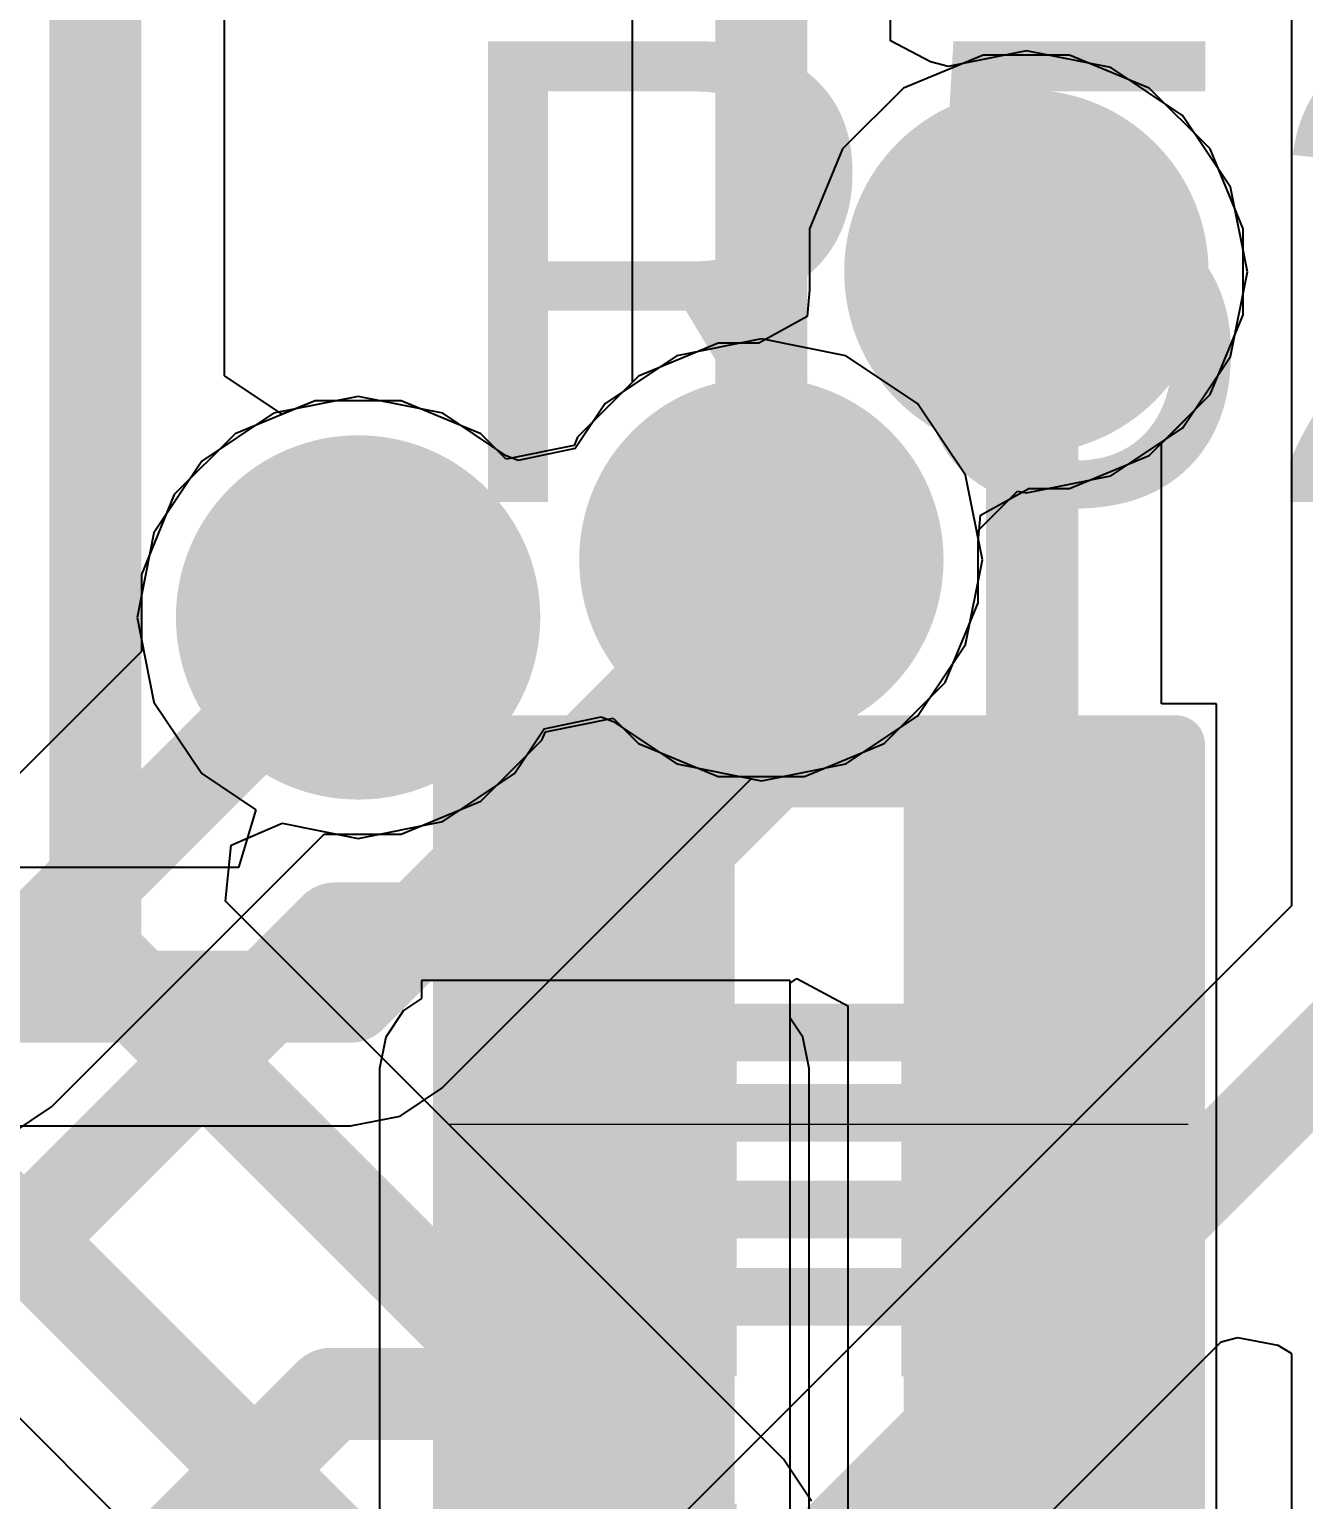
# Model space of a CAD drawing. Header units: inches. Extents: x -0.1 to 17.9, y -0.8 to 4.8.
# Drawn here: x 2.4415 to 2.5521, y 2.8134 to 2.941 of the extents above; entities that cross this region are included whole.
import ezdxf

# ---------------------------------------------------------------- set-up
doc = ezdxf.new("R2010")
doc.units = ezdxf.units.IN
doc.header["$MEASUREMENT"] = 0
for name, color, linetype in [('Bottom Layer 1', 5, 'Continuous'), ('Bottom Overlay', 54, 'Continuous'), ('Bottom Paste', 16, 'Continuous'), ('Bottom Solder', 6, 'Continuous'), ('Drill Drawing', 1, 'Continuous'), ('GND+Signal', 16, 'Continuous'), ('Pad Holes', 156, 'Continuous'), ('PWR+Signal', 76, 'Continuous'), ('Top 3D Body', 56, 'Continuous'), ('Top Layer 1', 1, 'Continuous'), ('Top Overlay', 2, 'Continuous'), ('Top Paste', 8, 'Continuous'), ('Top Solder', 216, 'Continuous'), ('Via Holes', 16, 'Continuous')]:
    doc.layers.add(name, color=color, linetype=linetype)
doc.styles.add('Arial', font='', dxfattribs={"height": 0.2})
doc.styles.get('Arial').set_extended_font_data('Arial')

# ---------------------------------------------------------------- blocks, each defined once
blk = doc.blocks.new('C___0402_B_10')
at = {"layer": 'Bottom Layer 1'}
for points in [[(-0.0095, 0.0125), (-0.0095, -0.0125), (-0.0275, -0.0125), (-0.0275, 0.0125)], [(0.0275, 0.0125), (0.0275, -0.0125), (0.0095, -0.0125), (0.0095, 0.0125)]]:
    blk.add_hatch(color=5, dxfattribs=at).paths.add_polyline_path(points)
at = {"layer": 'Bottom Paste'}
for points in [[(-0.0095, 0.0125), (-0.0095, -0.0125), (-0.0275, -0.0125), (-0.0275, 0.0125)], [(0.0275, 0.0125), (0.0275, -0.0125), (0.0095, -0.0125), (0.0095, 0.0125)]]:
    blk.add_hatch(color=16, dxfattribs=at).paths.add_polyline_path(points)
at = {"layer": 'Bottom Solder'}
for points in [[(-0.00714, 0.01486), (-0.00714, -0.01486), (-0.02986, -0.01486), (-0.02986, 0.01486)], [(0.02986, 0.01486), (0.02986, -0.01486), (0.00714, -0.01486), (0.00714, 0.01486)]]:
    blk.add_hatch(color=6, dxfattribs=at).paths.add_polyline_path(points)
at = {"layer": 'Bottom Overlay'}
for points in [[(-0.031, -0.016, 0.005, 0.005, 0), (-0.031, 0.016, 0.005, 0.005, 0)], [(-0.031, 0.016, 0.005, 0.005, 0), (-0.011, 0.016, 0.005, 0.005, 0)], [(0.011, 0.016, 0.005, 0.005, 0), (0.031, 0.016, 0.005, 0.005, 0)], [(0.031, -0.016, 0.005, 0.005, 0), (0.031, 0.016, 0.005, 0.005, 0)], [(-0.031, -0.016, 0.005, 0.005, 0), (-0.011, -0.016, 0.005, 0.005, 0)], [(0.011, -0.016, 0.005, 0.005, 0), (0.031, -0.016, 0.005, 0.005, 0)]]:
    blk.add_lwpolyline(points, format="xyseb", dxfattribs=at)
for points in [[(-0.03225, 0.016, 0.0025, 0.0025, 1), (-0.02975, 0.016, 0.0025, 0.0025, 1)], [(-0.03225, 0.016, 0.0025, 0.0025, 1), (-0.02975, 0.016, 0.0025, 0.0025, 1)], [(-0.01225, 0.016, 0.0025, 0.0025, 1), (-0.00975, 0.016, 0.0025, 0.0025, 1)], [(0.00975, 0.016, 0.0025, 0.0025, 1), (0.01225, 0.016, 0.0025, 0.0025, 1)], [(0.02975, 0.016, 0.0025, 0.0025, 1), (0.03225, 0.016, 0.0025, 0.0025, 1)], [(0.02975, 0.016, 0.0025, 0.0025, 1), (0.03225, 0.016, 0.0025, 0.0025, 1)], [(-0.03225, -0.016, 0.0025, 0.0025, 1), (-0.02975, -0.016, 0.0025, 0.0025, 1)], [(-0.03225, -0.016, 0.0025, 0.0025, 1), (-0.02975, -0.016, 0.0025, 0.0025, 1)], [(-0.01225, -0.016, 0.0025, 0.0025, 1), (-0.00975, -0.016, 0.0025, 0.0025, 1)], [(0.00975, -0.016, 0.0025, 0.0025, 1), (0.01225, -0.016, 0.0025, 0.0025, 1)], [(0.02975, -0.016, 0.0025, 0.0025, 1), (0.03225, -0.016, 0.0025, 0.0025, 1)], [(0.02975, -0.016, 0.0025, 0.0025, 1), (0.03225, -0.016, 0.0025, 0.0025, 1)]]:
    blk.add_lwpolyline(points, format="xyseb", close=True, dxfattribs=at)
blk = doc.blocks.new('C___0402_B_11')
at = {"layer": 'Bottom Layer 1'}
for points in [[(-0.0095, 0.0125), (-0.0095, -0.0125), (-0.0275, -0.0125), (-0.0275, 0.0125)], [(0.0275, 0.0125), (0.0275, -0.0125), (0.0095, -0.0125), (0.0095, 0.0125)]]:
    blk.add_hatch(color=5, dxfattribs=at).paths.add_polyline_path(points)
at = {"layer": 'Bottom Paste'}
for points in [[(-0.0095, 0.0125), (-0.0095, -0.0125), (-0.0275, -0.0125), (-0.0275, 0.0125)], [(0.0275, 0.0125), (0.0275, -0.0125), (0.0095, -0.0125), (0.0095, 0.0125)]]:
    blk.add_hatch(color=16, dxfattribs=at).paths.add_polyline_path(points)
at = {"layer": 'Bottom Solder'}
for points in [[(-0.00714, 0.01486), (-0.00714, -0.01486), (-0.02986, -0.01486), (-0.02986, 0.01486)], [(0.02986, 0.01486), (0.02986, -0.01486), (0.00714, -0.01486), (0.00714, 0.01486)]]:
    blk.add_hatch(color=6, dxfattribs=at).paths.add_polyline_path(points)
at = {"layer": 'Bottom Overlay'}
for points in [[(-0.031, -0.016, 0.005, 0.005, 0), (-0.031, 0.016, 0.005, 0.005, 0)], [(-0.031, 0.016, 0.005, 0.005, 0), (-0.011, 0.016, 0.005, 0.005, 0)], [(0.011, 0.016, 0.005, 0.005, 0), (0.031, 0.016, 0.005, 0.005, 0)], [(0.031, -0.016, 0.005, 0.005, 0), (0.031, 0.016, 0.005, 0.005, 0)], [(-0.031, -0.016, 0.005, 0.005, 0), (-0.011, -0.016, 0.005, 0.005, 0)], [(0.011, -0.016, 0.005, 0.005, 0), (0.031, -0.016, 0.005, 0.005, 0)]]:
    blk.add_lwpolyline(points, format="xyseb", dxfattribs=at)
for points in [[(-0.03225, 0.016, 0.0025, 0.0025, 1), (-0.02975, 0.016, 0.0025, 0.0025, 1)], [(-0.03225, 0.016, 0.0025, 0.0025, 1), (-0.02975, 0.016, 0.0025, 0.0025, 1)], [(-0.01225, 0.016, 0.0025, 0.0025, 1), (-0.00975, 0.016, 0.0025, 0.0025, 1)], [(0.00975, 0.016, 0.0025, 0.0025, 1), (0.01225, 0.016, 0.0025, 0.0025, 1)], [(0.02975, 0.016, 0.0025, 0.0025, 1), (0.03225, 0.016, 0.0025, 0.0025, 1)], [(0.02975, 0.016, 0.0025, 0.0025, 1), (0.03225, 0.016, 0.0025, 0.0025, 1)], [(-0.03225, -0.016, 0.0025, 0.0025, 1), (-0.02975, -0.016, 0.0025, 0.0025, 1)], [(-0.03225, -0.016, 0.0025, 0.0025, 1), (-0.02975, -0.016, 0.0025, 0.0025, 1)], [(-0.01225, -0.016, 0.0025, 0.0025, 1), (-0.00975, -0.016, 0.0025, 0.0025, 1)], [(0.00975, -0.016, 0.0025, 0.0025, 1), (0.01225, -0.016, 0.0025, 0.0025, 1)], [(0.02975, -0.016, 0.0025, 0.0025, 1), (0.03225, -0.016, 0.0025, 0.0025, 1)], [(0.02975, -0.016, 0.0025, 0.0025, 1), (0.03225, -0.016, 0.0025, 0.0025, 1)]]:
    blk.add_lwpolyline(points, format="xyseb", close=True, dxfattribs=at)
blk = doc.blocks.new('R___0402_88')
at = {"layer": 'Top Layer 1'}
for points in [[(-0.0275, -0.0125), (-0.0275, 0.0125), (-0.0095, 0.0125), (-0.0095, -0.0125)], [(0.0095, -0.0125), (0.0095, 0.0125), (0.0275, 0.0125), (0.0275, -0.0125)]]:
    blk.add_hatch(color=1, dxfattribs=at).paths.add_polyline_path(points)
at = {"layer": 'Top Paste'}
for points in [[(-0.0275, -0.0125), (-0.0275, 0.0125), (-0.0095, 0.0125), (-0.0095, -0.0125)], [(0.0095, -0.0125), (0.0095, 0.0125), (0.0275, 0.0125), (0.0275, -0.0125)]]:
    blk.add_hatch(color=8, dxfattribs=at).paths.add_polyline_path(points)
at = {"layer": 'Top Solder'}
for points in [[(-0.02966, -0.01466), (-0.02966, 0.01467), (-0.00733, 0.01467), (-0.00733, -0.01466)], [(0.00734, -0.01466), (0.00734, 0.01467), (0.02967, 0.01467), (0.02967, -0.01466)]]:
    blk.add_hatch(color=216, dxfattribs=at).paths.add_polyline_path(points)
at = {"layer": 'Top Overlay'}
for points in [[(-0.031, -0.016, 0.005, 0.005, 0), (-0.031, 0.016, 0.005, 0.005, 0)], [(-0.031, 0.016, 0.005, 0.005, 0), (0.031, 0.016, 0.005, 0.005, 0)], [(0.031, -0.016, 0.005, 0.005, 0), (0.031, 0.016, 0.005, 0.005, 0)], [(-0.031, -0.016, 0.005, 0.005, 0), (0.031, -0.016, 0.005, 0.005, 0)], [(-0.032, -0.017, 0.000127, 0.000127, 0), (0.032, -0.017, 0.000127, 0.000127, 0)]]:
    blk.add_lwpolyline(points, format="xyseb", dxfattribs=at)
for points in [[(-0.03225, 0.016, 0.0025, 0.0025, 1), (-0.02975, 0.016, 0.0025, 0.0025, 1)], [(-0.03225, 0.016, 0.0025, 0.0025, 1), (-0.02975, 0.016, 0.0025, 0.0025, 1)], [(0.02975, 0.016, 0.0025, 0.0025, 1), (0.03225, 0.016, 0.0025, 0.0025, 1)], [(0.02975, 0.016, 0.0025, 0.0025, 1), (0.03225, 0.016, 0.0025, 0.0025, 1)], [(-0.03225, -0.016, 0.0025, 0.0025, 1), (-0.02975, -0.016, 0.0025, 0.0025, 1)], [(-0.03225, -0.016, 0.0025, 0.0025, 1), (-0.02975, -0.016, 0.0025, 0.0025, 1)], [(0.02975, -0.016, 0.0025, 0.0025, 1), (0.03225, -0.016, 0.0025, 0.0025, 1)], [(0.02975, -0.016, 0.0025, 0.0025, 1), (0.03225, -0.016, 0.0025, 0.0025, 1)], [(-0.03203, -0.017, 0.0000635, 0.0000635, 1), (-0.03197, -0.017, 0.0000635, 0.0000635, 1)], [(0.03197, -0.017, 0.0000635, 0.0000635, 1), (0.03203, -0.017, 0.0000635, 0.0000635, 1)]]:
    blk.add_lwpolyline(points, format="xyseb", close=True, dxfattribs=at)
blk = doc.blocks.new('R___0402_93')
at = {"layer": 'Top Layer 1'}
for points in [[(-0.0275, -0.0125), (-0.0275, 0.0125), (-0.0095, 0.0125), (-0.0095, -0.0125)], [(0.0095, -0.0125), (0.0095, 0.0125), (0.0275, 0.0125), (0.0275, -0.0125)]]:
    blk.add_hatch(color=1, dxfattribs=at).paths.add_polyline_path(points)
at = {"layer": 'Top Paste'}
for points in [[(-0.0275, -0.0125), (-0.0275, 0.0125), (-0.0095, 0.0125), (-0.0095, -0.0125)], [(0.0095, -0.0125), (0.0095, 0.0125), (0.0275, 0.0125), (0.0275, -0.0125)]]:
    blk.add_hatch(color=8, dxfattribs=at).paths.add_polyline_path(points)
at = {"layer": 'Top Solder'}
for points in [[(-0.02966, -0.01467), (-0.02966, 0.01467), (-0.00733, 0.01467), (-0.00733, -0.01467)], [(0.00734, -0.01467), (0.00734, 0.01467), (0.02967, 0.01467), (0.02967, -0.01467)]]:
    blk.add_hatch(color=216, dxfattribs=at).paths.add_polyline_path(points)
at = {"layer": 'Top Overlay'}
for points in [[(-0.031, -0.016, 0.005, 0.005, 0), (-0.031, 0.016, 0.005, 0.005, 0)], [(-0.031, 0.016, 0.005, 0.005, 0), (0.031, 0.016, 0.005, 0.005, 0)], [(0.031, -0.016, 0.005, 0.005, 0), (0.031, 0.016, 0.005, 0.005, 0)], [(-0.031, -0.016, 0.005, 0.005, 0), (0.031, -0.016, 0.005, 0.005, 0)], [(-0.032, -0.017, 0.000127, 0.000127, 0), (0.032, -0.017, 0.000127, 0.000127, 0)]]:
    blk.add_lwpolyline(points, format="xyseb", dxfattribs=at)
for points in [[(-0.03225, 0.016, 0.0025, 0.0025, 1), (-0.02975, 0.016, 0.0025, 0.0025, 1)], [(-0.03225, 0.016, 0.0025, 0.0025, 1), (-0.02975, 0.016, 0.0025, 0.0025, 1)], [(0.02975, 0.016, 0.0025, 0.0025, 1), (0.03225, 0.016, 0.0025, 0.0025, 1)], [(0.02975, 0.016, 0.0025, 0.0025, 1), (0.03225, 0.016, 0.0025, 0.0025, 1)], [(-0.03225, -0.016, 0.0025, 0.0025, 1), (-0.02975, -0.016, 0.0025, 0.0025, 1)], [(-0.03225, -0.016, 0.0025, 0.0025, 1), (-0.02975, -0.016, 0.0025, 0.0025, 1)], [(0.02975, -0.016, 0.0025, 0.0025, 1), (0.03225, -0.016, 0.0025, 0.0025, 1)], [(0.02975, -0.016, 0.0025, 0.0025, 1), (0.03225, -0.016, 0.0025, 0.0025, 1)], [(-0.03203, -0.017, 0.0000635, 0.0000635, 1), (-0.03197, -0.017, 0.0000635, 0.0000635, 1)], [(0.03197, -0.017, 0.0000635, 0.0000635, 1), (0.03203, -0.017, 0.0000635, 0.0000635, 1)]]:
    blk.add_lwpolyline(points, format="xyseb", close=True, dxfattribs=at)

msp = doc.modelspace()

# ---------------------------------------------------------------- hatches: boundary and pattern name
at = {"layer": 'Bottom Layer 1'}
h = msp.add_hatch(color=5, dxfattribs=at)
edge = h.paths.add_edge_path()
edge.add_arc((2.528, 2.92), 0.01181, 0, 360)
h = msp.add_hatch(color=5, dxfattribs=at)
edge = h.paths.add_edge_path()
edge.add_arc((2.505, 2.895), 0.01181, 0, 360)
h = msp.add_hatch(color=5, dxfattribs=at)
edge = h.paths.add_edge_path()
edge.add_arc((2.47, 2.89), 0.01181, 0, 360)
msp.add_hatch(color=5, dxfattribs=at).paths.add_polyline_path([(2.479, 2.85085), (2.479, 2.66985), (2.502, 2.66985), (2.502, 2.85085)])
at = {"layer": 'Bottom Solder'}
h = msp.add_hatch(color=6, dxfattribs=at)
edge = h.paths.add_edge_path()
edge.add_arc((2.528, 2.92), 0.01581, 0, 360)
h = msp.add_hatch(color=6, dxfattribs=at)
edge = h.paths.add_edge_path()
edge.add_arc((2.505, 2.895), 0.01581, 0, 360)
h = msp.add_hatch(color=6, dxfattribs=at)
edge = h.paths.add_edge_path()
edge.add_arc((2.47, 2.89), 0.01581, 0, 360)
at = {"layer": 'GND+Signal'}
h = msp.add_hatch(color=16, dxfattribs=at)
edge = h.paths.add_edge_path()
edge.add_arc((2.528, 2.92), 0.01181, 0, 360)
h = msp.add_hatch(color=16, dxfattribs=at)
edge = h.paths.add_edge_path()
edge.add_arc((2.505, 2.895), 0.01181, 0, 360)
h = msp.add_hatch(color=16, dxfattribs=at)
edge = h.paths.add_edge_path()
edge.add_arc((2.47, 2.89), 0.01181, 0, 360)
at = {"layer": 'Pad Holes'}
h = msp.add_hatch(color=7, dxfattribs=at)
edge = h.paths.add_edge_path()
edge.add_arc((2.48835, 2.87602), 0.00125, 0, 360)
h = msp.add_hatch(color=7, dxfattribs=at)
edge = h.paths.add_edge_path()
edge.add_arc((2.53165, 2.87602), 0.00125, 0, 360)
h = msp.add_hatch(color=7, dxfattribs=at)
edge = h.paths.add_edge_path()
edge.add_arc((2.48835, 2.85398), 0.00125, 0, 360)
h = msp.add_hatch(color=7, dxfattribs=at)
edge = h.paths.add_edge_path()
edge.add_arc((2.53165, 2.85398), 0.00125, 0, 360)
h = msp.add_hatch(color=7, dxfattribs=at)
edge = h.paths.add_edge_path()
edge.add_arc((2.48835, 2.83102), 0.00125, 0, 360)
h = msp.add_hatch(color=7, dxfattribs=at)
edge = h.paths.add_edge_path()
edge.add_arc((2.53165, 2.83102), 0.00125, 0, 360)
at = {"layer": 'PWR+Signal'}
h = msp.add_hatch(color=76, dxfattribs=at)
edge = h.paths.add_edge_path()
edge.add_arc((2.528, 2.92), 0.01181, 0, 360)
h = msp.add_hatch(color=76, dxfattribs=at)
edge = h.paths.add_edge_path()
edge.add_arc((2.505, 2.895), 0.01181, 0, 360)
h = msp.add_hatch(color=76, dxfattribs=at)
edge = h.paths.add_edge_path()
edge.add_arc((2.47, 2.89), 0.01181, 0, 360)
at = {"layer": 'Top 3D Body'}
h = msp.add_hatch(color=56, dxfattribs=at)
edge = h.paths.add_edge_path()
edge.add_arc((2.48835, 2.87602), 0.00125, 0, 360)
h = msp.add_hatch(color=56, dxfattribs=at)
edge = h.paths.add_edge_path()
edge.add_arc((2.53165, 2.87602), 0.00125, 0, 360)
h = msp.add_hatch(color=56, dxfattribs=at)
edge = h.paths.add_edge_path()
edge.add_arc((2.48835, 2.85398), 0.00125, 0, 360)
h = msp.add_hatch(color=56, dxfattribs=at)
edge = h.paths.add_edge_path()
edge.add_arc((2.53165, 2.85398), 0.00125, 0, 360)
h = msp.add_hatch(color=56, dxfattribs=at)
edge = h.paths.add_edge_path()
edge.add_arc((2.48835, 2.83102), 0.00125, 0, 360)
h = msp.add_hatch(color=56, dxfattribs=at)
edge = h.paths.add_edge_path()
edge.add_arc((2.53165, 2.83102), 0.00125, 0, 360)
at = {"layer": 'Top Layer 1'}
h = msp.add_hatch(color=1, dxfattribs=at)
edge = h.paths.add_edge_path()
edge.add_arc((2.528, 2.92), 0.01181, 0, 360)
h = msp.add_hatch(color=1, dxfattribs=at)
edge = h.paths.add_edge_path()
edge.add_arc((2.505, 2.895), 0.01181, 0, 360)
h = msp.add_hatch(color=1, dxfattribs=at)
edge = h.paths.add_edge_path()
edge.add_arc((2.47, 2.89), 0.01181, 0, 360)
at = {"layer": 'Via Holes'}
h = msp.add_hatch(color=7, dxfattribs=at)
edge = h.paths.add_edge_path()
edge.add_arc((2.528, 2.92), 0.00591, 0, 360)
h = msp.add_hatch(color=7, dxfattribs=at)
edge = h.paths.add_edge_path()
edge.add_arc((2.505, 2.895), 0.00591, 0, 360)
h = msp.add_hatch(color=7, dxfattribs=at)
edge = h.paths.add_edge_path()
edge.add_arc((2.47, 2.89), 0.00591, 0, 360)

# ---------------------------------------------------------------- linework, layer by layer
at = {"layer": 'Bottom Layer 1'}
for p, q in [((2.52426, 2.93881), (2.51734, 2.93595)), ((2.53174, 2.93881), (2.52426, 2.93881)), ((2.53866, 2.93595), (2.53174, 2.93881)), ((2.51734, 2.93595), (2.51205, 2.93066)), ((2.54395, 2.93066), (2.53866, 2.93595)), ((2.51205, 2.93066), (2.50919, 2.92374)), ((2.54681, 2.92374), (2.54395, 2.93066)), ((2.50919, 2.92374), (2.50919, 2.91843)), ((2.54681, 2.91626), (2.54681, 2.92374)), ((2.50919, 2.91843), (2.50897, 2.91613)), ((2.50897, 2.91613), (2.50479, 2.91381)), ((2.54395, 2.90934), (2.54681, 2.91626)), ((2.50126, 2.91381), (2.49434, 2.91095)), ((2.50479, 2.91381), (2.50126, 2.91381)), ((2.49434, 2.91095), (2.48905, 2.90566)), ((2.46626, 2.90881), (2.45934, 2.90595)), ((2.47374, 2.90881), (2.46626, 2.90881)), ((2.48066, 2.90595), (2.47374, 2.90881)), ((2.53866, 2.90405), (2.54395, 2.90934)), ((2.45934, 2.90595), (2.45405, 2.90066)), ((2.48285, 2.90375), (2.48066, 2.90595)), ((2.48905, 2.90566), (2.48875, 2.90492)), ((2.48875, 2.90492), (2.48285, 2.90375)), ((2.53174, 2.90119), (2.53866, 2.90405)), ((2.45405, 2.90066), (2.45119, 2.89374)), ((2.52403, 2.89887), (2.52821, 2.90119)), ((2.52821, 2.90119), (2.53174, 2.90119)), ((2.52381, 2.89657), (2.52403, 2.89887)), ((2.52381, 2.89126), (2.52381, 2.89657)), ((2.45119, 2.89374), (2.45119, 2.88705)), ((2.52095, 2.88434), (2.52381, 2.89126)), ((2.45119, 2.88705), (2.43082, 2.86668)), ((2.51566, 2.87905), (2.52095, 2.88434)), ((2.48595, 2.87934), (2.48625, 2.88008)), ((2.48625, 2.88008), (2.49215, 2.88125)), ((2.49215, 2.88125), (2.49434, 2.87905)), ((2.48066, 2.87405), (2.48595, 2.87934)), ((2.49434, 2.87905), (2.50126, 2.87619)), ((2.50874, 2.87619), (2.51566, 2.87905)), ((2.50126, 2.87619), (2.50874, 2.87619)), ((2.47374, 2.87119), (2.48066, 2.87405)), ((2.44339, 2.84753), (2.46705, 2.87119)), ((2.46705, 2.87119), (2.47374, 2.87119)), ((2.5075, 2.8585), (2.4755, 2.8585)), ((2.4755, 2.8585), (2.4755, 2.85693)), ((2.5075, 2.85522), (2.5075, 2.8585)), ((2.47395, 2.85589), (2.47241, 2.85358)), ((2.4755, 2.85693), (2.47395, 2.85589)), ((2.50859, 2.85358), (2.5075, 2.85522)), ((2.47241, 2.85358), (2.47186, 2.85085)), ((2.50914, 2.85085), (2.50859, 2.85358)), ((2.47186, 2.85085), (2.47186, 2.76656)), ((2.50914, 2.66985), (2.50914, 2.85085)), ((2.43976, 2.8451), (2.44339, 2.84753))]:
    msp.add_line(p, q, dxfattribs=at)
msp.add_lwpolyline([(2.43546, 2.85546, 0.008, 0.008, 0), (2.47, 2.89, 0.008, 0.008, 0)], format="xyseb", dxfattribs=at)
msp.add_lwpolyline([(2.468, 2.89, 0.004, 0.004, 1), (2.472, 2.89, 0.004, 0.004, 1)], format="xyseb", close=True, dxfattribs=at)
at = {"layer": 'Drill Drawing'}
for points in [[(2.523, 2.925, 0.002, 0.002, 0), (2.523, 2.93, 0.002, 0.002, 0)], [(2.523, 2.93, 0.002, 0.002, 0), (2.533, 2.93, 0.002, 0.002, 0)], [(2.533, 2.925, 0.002, 0.002, 0), (2.533, 2.93, 0.002, 0.002, 0)], [(2.518, 2.915, 0.002, 0.002, 0), (2.518, 2.925, 0.002, 0.002, 0)], [(2.518, 2.925, 0.002, 0.002, 0), (2.523, 2.925, 0.002, 0.002, 0)], [(2.525, 2.923, 0.002, 0.002, 0), (2.525, 2.926, 0.002, 0.002, 0)], [(2.525, 2.926, 0.002, 0.002, 0), (2.531, 2.926, 0.002, 0.002, 0)], [(2.531, 2.923, 0.002, 0.002, 0), (2.531, 2.926, 0.002, 0.002, 0)], [(2.533, 2.925, 0.002, 0.002, 0), (2.538, 2.925, 0.002, 0.002, 0)], [(2.538, 2.915, 0.002, 0.002, 0), (2.538, 2.925, 0.002, 0.002, 0)], [(2.522, 2.917, 0.002, 0.002, 0), (2.522, 2.923, 0.002, 0.002, 0)], [(2.522, 2.923, 0.002, 0.002, 0), (2.525, 2.923, 0.002, 0.002, 0)], [(2.531, 2.923, 0.002, 0.002, 0), (2.534, 2.923, 0.002, 0.002, 0)], [(2.534, 2.917, 0.002, 0.002, 0), (2.534, 2.923, 0.002, 0.002, 0)], [(2.522, 2.917, 0.002, 0.002, 0), (2.525, 2.917, 0.002, 0.002, 0)], [(2.525, 2.914, 0.002, 0.002, 0), (2.525, 2.917, 0.002, 0.002, 0)], [(2.531, 2.917, 0.002, 0.002, 0), (2.534, 2.917, 0.002, 0.002, 0)], [(2.531, 2.914, 0.002, 0.002, 0), (2.531, 2.917, 0.002, 0.002, 0)], [(2.518, 2.915, 0.002, 0.002, 0), (2.523, 2.915, 0.002, 0.002, 0)], [(2.523, 2.91, 0.002, 0.002, 0), (2.523, 2.915, 0.002, 0.002, 0)], [(2.533, 2.915, 0.002, 0.002, 0), (2.538, 2.915, 0.002, 0.002, 0)], [(2.533, 2.91, 0.002, 0.002, 0), (2.533, 2.915, 0.002, 0.002, 0)], [(2.525, 2.914, 0.002, 0.002, 0), (2.531, 2.914, 0.002, 0.002, 0)], [(2.523, 2.91, 0.002, 0.002, 0), (2.533, 2.91, 0.002, 0.002, 0)], [(2.5, 2.9, 0.002, 0.002, 0), (2.5, 2.905, 0.002, 0.002, 0)], [(2.5, 2.905, 0.002, 0.002, 0), (2.51, 2.905, 0.002, 0.002, 0)], [(2.51, 2.9, 0.002, 0.002, 0), (2.51, 2.905, 0.002, 0.002, 0)], [(2.502, 2.898, 0.002, 0.002, 0), (2.502, 2.901, 0.002, 0.002, 0)], [(2.502, 2.901, 0.002, 0.002, 0), (2.508, 2.901, 0.002, 0.002, 0)], [(2.508, 2.898, 0.002, 0.002, 0), (2.508, 2.901, 0.002, 0.002, 0)], [(2.465, 2.895, 0.002, 0.002, 0), (2.465, 2.9, 0.002, 0.002, 0)], [(2.465, 2.9, 0.002, 0.002, 0), (2.475, 2.9, 0.002, 0.002, 0)], [(2.475, 2.895, 0.002, 0.002, 0), (2.475, 2.9, 0.002, 0.002, 0)], [(2.495, 2.89, 0.002, 0.002, 0), (2.495, 2.9, 0.002, 0.002, 0)], [(2.495, 2.9, 0.002, 0.002, 0), (2.5, 2.9, 0.002, 0.002, 0)], [(2.51, 2.9, 0.002, 0.002, 0), (2.515, 2.9, 0.002, 0.002, 0)], [(2.515, 2.89, 0.002, 0.002, 0), (2.515, 2.9, 0.002, 0.002, 0)], [(2.499, 2.892, 0.002, 0.002, 0), (2.499, 2.898, 0.002, 0.002, 0)], [(2.499, 2.898, 0.002, 0.002, 0), (2.502, 2.898, 0.002, 0.002, 0)], [(2.508, 2.898, 0.002, 0.002, 0), (2.511, 2.898, 0.002, 0.002, 0)], [(2.511, 2.892, 0.002, 0.002, 0), (2.511, 2.898, 0.002, 0.002, 0)], [(2.467, 2.893, 0.002, 0.002, 0), (2.467, 2.896, 0.002, 0.002, 0)], [(2.467, 2.896, 0.002, 0.002, 0), (2.473, 2.896, 0.002, 0.002, 0)], [(2.473, 2.893, 0.002, 0.002, 0), (2.473, 2.896, 0.002, 0.002, 0)], [(2.46, 2.885, 0.002, 0.002, 0), (2.46, 2.895, 0.002, 0.002, 0)], [(2.46, 2.895, 0.002, 0.002, 0), (2.465, 2.895, 0.002, 0.002, 0)], [(2.475, 2.895, 0.002, 0.002, 0), (2.48, 2.895, 0.002, 0.002, 0)], [(2.48, 2.885, 0.002, 0.002, 0), (2.48, 2.895, 0.002, 0.002, 0)], [(2.464, 2.887, 0.002, 0.002, 0), (2.464, 2.893, 0.002, 0.002, 0)], [(2.464, 2.893, 0.002, 0.002, 0), (2.467, 2.893, 0.002, 0.002, 0)], [(2.473, 2.893, 0.002, 0.002, 0), (2.476, 2.893, 0.002, 0.002, 0)], [(2.476, 2.887, 0.002, 0.002, 0), (2.476, 2.893, 0.002, 0.002, 0)], [(2.499, 2.892, 0.002, 0.002, 0), (2.502, 2.892, 0.002, 0.002, 0)], [(2.502, 2.889, 0.002, 0.002, 0), (2.502, 2.892, 0.002, 0.002, 0)], [(2.508, 2.892, 0.002, 0.002, 0), (2.511, 2.892, 0.002, 0.002, 0)], [(2.508, 2.889, 0.002, 0.002, 0), (2.508, 2.892, 0.002, 0.002, 0)], [(2.495, 2.89, 0.002, 0.002, 0), (2.5, 2.89, 0.002, 0.002, 0)], [(2.5, 2.885, 0.002, 0.002, 0), (2.5, 2.89, 0.002, 0.002, 0)], [(2.51, 2.89, 0.002, 0.002, 0), (2.515, 2.89, 0.002, 0.002, 0)], [(2.51, 2.885, 0.002, 0.002, 0), (2.51, 2.89, 0.002, 0.002, 0)], [(2.502, 2.889, 0.002, 0.002, 0), (2.508, 2.889, 0.002, 0.002, 0)], [(2.464, 2.887, 0.002, 0.002, 0), (2.467, 2.887, 0.002, 0.002, 0)], [(2.467, 2.884, 0.002, 0.002, 0), (2.467, 2.887, 0.002, 0.002, 0)], [(2.473, 2.887, 0.002, 0.002, 0), (2.476, 2.887, 0.002, 0.002, 0)], [(2.473, 2.884, 0.002, 0.002, 0), (2.473, 2.887, 0.002, 0.002, 0)], [(2.46, 2.885, 0.002, 0.002, 0), (2.465, 2.885, 0.002, 0.002, 0)], [(2.465, 2.88, 0.002, 0.002, 0), (2.465, 2.885, 0.002, 0.002, 0)], [(2.475, 2.885, 0.002, 0.002, 0), (2.48, 2.885, 0.002, 0.002, 0)], [(2.475, 2.88, 0.002, 0.002, 0), (2.475, 2.885, 0.002, 0.002, 0)], [(2.5, 2.885, 0.002, 0.002, 0), (2.51, 2.885, 0.002, 0.002, 0)], [(2.467, 2.884, 0.002, 0.002, 0), (2.473, 2.884, 0.002, 0.002, 0)], [(2.465, 2.88, 0.002, 0.002, 0), (2.475, 2.88, 0.002, 0.002, 0)]]:
    msp.add_lwpolyline(points, format="xyseb", dxfattribs=at)
for points in [[(2.5225, 2.93, 0.001, 0.001, 1), (2.5235, 2.93, 0.001, 0.001, 1)], [(2.5225, 2.93, 0.001, 0.001, 1), (2.5235, 2.93, 0.001, 0.001, 1)], [(2.5325, 2.93, 0.001, 0.001, 1), (2.5335, 2.93, 0.001, 0.001, 1)], [(2.5325, 2.93, 0.001, 0.001, 1), (2.5335, 2.93, 0.001, 0.001, 1)], [(2.5175, 2.925, 0.001, 0.001, 1), (2.5185, 2.925, 0.001, 0.001, 1)], [(2.5175, 2.925, 0.001, 0.001, 1), (2.5185, 2.925, 0.001, 0.001, 1)], [(2.5225, 2.925, 0.001, 0.001, 1), (2.5235, 2.925, 0.001, 0.001, 1)], [(2.5225, 2.925, 0.001, 0.001, 1), (2.5235, 2.925, 0.001, 0.001, 1)], [(2.5245, 2.926, 0.001, 0.001, 1), (2.5255, 2.926, 0.001, 0.001, 1)], [(2.5245, 2.926, 0.001, 0.001, 1), (2.5255, 2.926, 0.001, 0.001, 1)], [(2.5305, 2.926, 0.001, 0.001, 1), (2.5315, 2.926, 0.001, 0.001, 1)], [(2.5305, 2.926, 0.001, 0.001, 1), (2.5315, 2.926, 0.001, 0.001, 1)], [(2.5325, 2.925, 0.001, 0.001, 1), (2.5335, 2.925, 0.001, 0.001, 1)], [(2.5325, 2.925, 0.001, 0.001, 1), (2.5335, 2.925, 0.001, 0.001, 1)], [(2.5375, 2.925, 0.001, 0.001, 1), (2.5385, 2.925, 0.001, 0.001, 1)], [(2.5375, 2.925, 0.001, 0.001, 1), (2.5385, 2.925, 0.001, 0.001, 1)], [(2.5215, 2.923, 0.001, 0.001, 1), (2.5225, 2.923, 0.001, 0.001, 1)], [(2.5215, 2.923, 0.001, 0.001, 1), (2.5225, 2.923, 0.001, 0.001, 1)], [(2.5245, 2.923, 0.001, 0.001, 1), (2.5255, 2.923, 0.001, 0.001, 1)], [(2.5245, 2.923, 0.001, 0.001, 1), (2.5255, 2.923, 0.001, 0.001, 1)], [(2.5305, 2.923, 0.001, 0.001, 1), (2.5315, 2.923, 0.001, 0.001, 1)], [(2.5305, 2.923, 0.001, 0.001, 1), (2.5315, 2.923, 0.001, 0.001, 1)], [(2.5335, 2.923, 0.001, 0.001, 1), (2.5345, 2.923, 0.001, 0.001, 1)], [(2.5335, 2.923, 0.001, 0.001, 1), (2.5345, 2.923, 0.001, 0.001, 1)], [(2.5215, 2.917, 0.001, 0.001, 1), (2.5225, 2.917, 0.001, 0.001, 1)], [(2.5215, 2.917, 0.001, 0.001, 1), (2.5225, 2.917, 0.001, 0.001, 1)], [(2.5245, 2.917, 0.001, 0.001, 1), (2.5255, 2.917, 0.001, 0.001, 1)], [(2.5245, 2.917, 0.001, 0.001, 1), (2.5255, 2.917, 0.001, 0.001, 1)], [(2.5305, 2.917, 0.001, 0.001, 1), (2.5315, 2.917, 0.001, 0.001, 1)], [(2.5305, 2.917, 0.001, 0.001, 1), (2.5315, 2.917, 0.001, 0.001, 1)], [(2.5335, 2.917, 0.001, 0.001, 1), (2.5345, 2.917, 0.001, 0.001, 1)], [(2.5335, 2.917, 0.001, 0.001, 1), (2.5345, 2.917, 0.001, 0.001, 1)], [(2.5175, 2.915, 0.001, 0.001, 1), (2.5185, 2.915, 0.001, 0.001, 1)], [(2.5175, 2.915, 0.001, 0.001, 1), (2.5185, 2.915, 0.001, 0.001, 1)], [(2.5225, 2.915, 0.001, 0.001, 1), (2.5235, 2.915, 0.001, 0.001, 1)], [(2.5225, 2.915, 0.001, 0.001, 1), (2.5235, 2.915, 0.001, 0.001, 1)], [(2.5325, 2.915, 0.001, 0.001, 1), (2.5335, 2.915, 0.001, 0.001, 1)], [(2.5325, 2.915, 0.001, 0.001, 1), (2.5335, 2.915, 0.001, 0.001, 1)], [(2.5375, 2.915, 0.001, 0.001, 1), (2.5385, 2.915, 0.001, 0.001, 1)], [(2.5375, 2.915, 0.001, 0.001, 1), (2.5385, 2.915, 0.001, 0.001, 1)], [(2.5245, 2.914, 0.001, 0.001, 1), (2.5255, 2.914, 0.001, 0.001, 1)], [(2.5245, 2.914, 0.001, 0.001, 1), (2.5255, 2.914, 0.001, 0.001, 1)], [(2.5305, 2.914, 0.001, 0.001, 1), (2.5315, 2.914, 0.001, 0.001, 1)], [(2.5305, 2.914, 0.001, 0.001, 1), (2.5315, 2.914, 0.001, 0.001, 1)], [(2.5225, 2.91, 0.001, 0.001, 1), (2.5235, 2.91, 0.001, 0.001, 1)], [(2.5225, 2.91, 0.001, 0.001, 1), (2.5235, 2.91, 0.001, 0.001, 1)], [(2.5325, 2.91, 0.001, 0.001, 1), (2.5335, 2.91, 0.001, 0.001, 1)], [(2.5325, 2.91, 0.001, 0.001, 1), (2.5335, 2.91, 0.001, 0.001, 1)], [(2.4995, 2.905, 0.001, 0.001, 1), (2.5005, 2.905, 0.001, 0.001, 1)], [(2.4995, 2.905, 0.001, 0.001, 1), (2.5005, 2.905, 0.001, 0.001, 1)], [(2.5095, 2.905, 0.001, 0.001, 1), (2.5105, 2.905, 0.001, 0.001, 1)], [(2.5095, 2.905, 0.001, 0.001, 1), (2.5105, 2.905, 0.001, 0.001, 1)], [(2.5015, 2.901, 0.001, 0.001, 1), (2.5025, 2.901, 0.001, 0.001, 1)], [(2.5015, 2.901, 0.001, 0.001, 1), (2.5025, 2.901, 0.001, 0.001, 1)], [(2.5075, 2.901, 0.001, 0.001, 1), (2.5085, 2.901, 0.001, 0.001, 1)], [(2.5075, 2.901, 0.001, 0.001, 1), (2.5085, 2.901, 0.001, 0.001, 1)], [(2.4645, 2.9, 0.001, 0.001, 1), (2.4655, 2.9, 0.001, 0.001, 1)], [(2.4645, 2.9, 0.001, 0.001, 1), (2.4655, 2.9, 0.001, 0.001, 1)], [(2.4745, 2.9, 0.001, 0.001, 1), (2.4755, 2.9, 0.001, 0.001, 1)], [(2.4745, 2.9, 0.001, 0.001, 1), (2.4755, 2.9, 0.001, 0.001, 1)], [(2.4945, 2.9, 0.001, 0.001, 1), (2.4955, 2.9, 0.001, 0.001, 1)], [(2.4945, 2.9, 0.001, 0.001, 1), (2.4955, 2.9, 0.001, 0.001, 1)], [(2.4995, 2.9, 0.001, 0.001, 1), (2.5005, 2.9, 0.001, 0.001, 1)], [(2.4995, 2.9, 0.001, 0.001, 1), (2.5005, 2.9, 0.001, 0.001, 1)], [(2.5095, 2.9, 0.001, 0.001, 1), (2.5105, 2.9, 0.001, 0.001, 1)], [(2.5095, 2.9, 0.001, 0.001, 1), (2.5105, 2.9, 0.001, 0.001, 1)], [(2.5145, 2.9, 0.001, 0.001, 1), (2.5155, 2.9, 0.001, 0.001, 1)], [(2.5145, 2.9, 0.001, 0.001, 1), (2.5155, 2.9, 0.001, 0.001, 1)], [(2.4985, 2.898, 0.001, 0.001, 1), (2.4995, 2.898, 0.001, 0.001, 1)], [(2.4985, 2.898, 0.001, 0.001, 1), (2.4995, 2.898, 0.001, 0.001, 1)], [(2.5015, 2.898, 0.001, 0.001, 1), (2.5025, 2.898, 0.001, 0.001, 1)], [(2.5015, 2.898, 0.001, 0.001, 1), (2.5025, 2.898, 0.001, 0.001, 1)], [(2.5075, 2.898, 0.001, 0.001, 1), (2.5085, 2.898, 0.001, 0.001, 1)], [(2.5075, 2.898, 0.001, 0.001, 1), (2.5085, 2.898, 0.001, 0.001, 1)], [(2.5105, 2.898, 0.001, 0.001, 1), (2.5115, 2.898, 0.001, 0.001, 1)], [(2.5105, 2.898, 0.001, 0.001, 1), (2.5115, 2.898, 0.001, 0.001, 1)], [(2.4665, 2.896, 0.001, 0.001, 1), (2.4675, 2.896, 0.001, 0.001, 1)], [(2.4665, 2.896, 0.001, 0.001, 1), (2.4675, 2.896, 0.001, 0.001, 1)], [(2.4725, 2.896, 0.001, 0.001, 1), (2.4735, 2.896, 0.001, 0.001, 1)], [(2.4725, 2.896, 0.001, 0.001, 1), (2.4735, 2.896, 0.001, 0.001, 1)], [(2.4595, 2.895, 0.001, 0.001, 1), (2.4605, 2.895, 0.001, 0.001, 1)], [(2.4595, 2.895, 0.001, 0.001, 1), (2.4605, 2.895, 0.001, 0.001, 1)], [(2.4645, 2.895, 0.001, 0.001, 1), (2.4655, 2.895, 0.001, 0.001, 1)], [(2.4645, 2.895, 0.001, 0.001, 1), (2.4655, 2.895, 0.001, 0.001, 1)], [(2.4745, 2.895, 0.001, 0.001, 1), (2.4755, 2.895, 0.001, 0.001, 1)], [(2.4745, 2.895, 0.001, 0.001, 1), (2.4755, 2.895, 0.001, 0.001, 1)], [(2.4795, 2.895, 0.001, 0.001, 1), (2.4805, 2.895, 0.001, 0.001, 1)], [(2.4795, 2.895, 0.001, 0.001, 1), (2.4805, 2.895, 0.001, 0.001, 1)], [(2.4635, 2.893, 0.001, 0.001, 1), (2.4645, 2.893, 0.001, 0.001, 1)], [(2.4635, 2.893, 0.001, 0.001, 1), (2.4645, 2.893, 0.001, 0.001, 1)], [(2.4665, 2.893, 0.001, 0.001, 1), (2.4675, 2.893, 0.001, 0.001, 1)], [(2.4665, 2.893, 0.001, 0.001, 1), (2.4675, 2.893, 0.001, 0.001, 1)], [(2.4725, 2.893, 0.001, 0.001, 1), (2.4735, 2.893, 0.001, 0.001, 1)], [(2.4725, 2.893, 0.001, 0.001, 1), (2.4735, 2.893, 0.001, 0.001, 1)], [(2.4755, 2.893, 0.001, 0.001, 1), (2.4765, 2.893, 0.001, 0.001, 1)], [(2.4755, 2.893, 0.001, 0.001, 1), (2.4765, 2.893, 0.001, 0.001, 1)], [(2.4985, 2.892, 0.001, 0.001, 1), (2.4995, 2.892, 0.001, 0.001, 1)], [(2.4985, 2.892, 0.001, 0.001, 1), (2.4995, 2.892, 0.001, 0.001, 1)], [(2.5015, 2.892, 0.001, 0.001, 1), (2.5025, 2.892, 0.001, 0.001, 1)], [(2.5015, 2.892, 0.001, 0.001, 1), (2.5025, 2.892, 0.001, 0.001, 1)], [(2.5075, 2.892, 0.001, 0.001, 1), (2.5085, 2.892, 0.001, 0.001, 1)], [(2.5075, 2.892, 0.001, 0.001, 1), (2.5085, 2.892, 0.001, 0.001, 1)], [(2.5105, 2.892, 0.001, 0.001, 1), (2.5115, 2.892, 0.001, 0.001, 1)], [(2.5105, 2.892, 0.001, 0.001, 1), (2.5115, 2.892, 0.001, 0.001, 1)], [(2.4945, 2.89, 0.001, 0.001, 1), (2.4955, 2.89, 0.001, 0.001, 1)], [(2.4945, 2.89, 0.001, 0.001, 1), (2.4955, 2.89, 0.001, 0.001, 1)], [(2.4995, 2.89, 0.001, 0.001, 1), (2.5005, 2.89, 0.001, 0.001, 1)], [(2.4995, 2.89, 0.001, 0.001, 1), (2.5005, 2.89, 0.001, 0.001, 1)], [(2.5095, 2.89, 0.001, 0.001, 1), (2.5105, 2.89, 0.001, 0.001, 1)], [(2.5095, 2.89, 0.001, 0.001, 1), (2.5105, 2.89, 0.001, 0.001, 1)], [(2.5145, 2.89, 0.001, 0.001, 1), (2.5155, 2.89, 0.001, 0.001, 1)], [(2.5145, 2.89, 0.001, 0.001, 1), (2.5155, 2.89, 0.001, 0.001, 1)], [(2.5015, 2.889, 0.001, 0.001, 1), (2.5025, 2.889, 0.001, 0.001, 1)], [(2.5015, 2.889, 0.001, 0.001, 1), (2.5025, 2.889, 0.001, 0.001, 1)], [(2.5075, 2.889, 0.001, 0.001, 1), (2.5085, 2.889, 0.001, 0.001, 1)], [(2.5075, 2.889, 0.001, 0.001, 1), (2.5085, 2.889, 0.001, 0.001, 1)], [(2.4635, 2.887, 0.001, 0.001, 1), (2.4645, 2.887, 0.001, 0.001, 1)], [(2.4635, 2.887, 0.001, 0.001, 1), (2.4645, 2.887, 0.001, 0.001, 1)], [(2.4665, 2.887, 0.001, 0.001, 1), (2.4675, 2.887, 0.001, 0.001, 1)], [(2.4665, 2.887, 0.001, 0.001, 1), (2.4675, 2.887, 0.001, 0.001, 1)], [(2.4725, 2.887, 0.001, 0.001, 1), (2.4735, 2.887, 0.001, 0.001, 1)], [(2.4725, 2.887, 0.001, 0.001, 1), (2.4735, 2.887, 0.001, 0.001, 1)], [(2.4755, 2.887, 0.001, 0.001, 1), (2.4765, 2.887, 0.001, 0.001, 1)], [(2.4755, 2.887, 0.001, 0.001, 1), (2.4765, 2.887, 0.001, 0.001, 1)], [(2.4595, 2.885, 0.001, 0.001, 1), (2.4605, 2.885, 0.001, 0.001, 1)], [(2.4595, 2.885, 0.001, 0.001, 1), (2.4605, 2.885, 0.001, 0.001, 1)], [(2.4645, 2.885, 0.001, 0.001, 1), (2.4655, 2.885, 0.001, 0.001, 1)], [(2.4645, 2.885, 0.001, 0.001, 1), (2.4655, 2.885, 0.001, 0.001, 1)], [(2.4745, 2.885, 0.001, 0.001, 1), (2.4755, 2.885, 0.001, 0.001, 1)], [(2.4745, 2.885, 0.001, 0.001, 1), (2.4755, 2.885, 0.001, 0.001, 1)], [(2.4795, 2.885, 0.001, 0.001, 1), (2.4805, 2.885, 0.001, 0.001, 1)], [(2.4795, 2.885, 0.001, 0.001, 1), (2.4805, 2.885, 0.001, 0.001, 1)], [(2.4995, 2.885, 0.001, 0.001, 1), (2.5005, 2.885, 0.001, 0.001, 1)], [(2.4995, 2.885, 0.001, 0.001, 1), (2.5005, 2.885, 0.001, 0.001, 1)], [(2.5095, 2.885, 0.001, 0.001, 1), (2.5105, 2.885, 0.001, 0.001, 1)], [(2.5095, 2.885, 0.001, 0.001, 1), (2.5105, 2.885, 0.001, 0.001, 1)], [(2.4665, 2.884, 0.001, 0.001, 1), (2.4675, 2.884, 0.001, 0.001, 1)], [(2.4665, 2.884, 0.001, 0.001, 1), (2.4675, 2.884, 0.001, 0.001, 1)], [(2.4725, 2.884, 0.001, 0.001, 1), (2.4735, 2.884, 0.001, 0.001, 1)], [(2.4725, 2.884, 0.001, 0.001, 1), (2.4735, 2.884, 0.001, 0.001, 1)], [(2.4645, 2.88, 0.001, 0.001, 1), (2.4655, 2.88, 0.001, 0.001, 1)], [(2.4645, 2.88, 0.001, 0.001, 1), (2.4655, 2.88, 0.001, 0.001, 1)], [(2.4745, 2.88, 0.001, 0.001, 1), (2.4755, 2.88, 0.001, 0.001, 1)], [(2.4745, 2.88, 0.001, 0.001, 1), (2.4755, 2.88, 0.001, 0.001, 1)]]:
    msp.add_lwpolyline(points, format="xyseb", close=True, dxfattribs=at)
at = {"layer": 'GND+Signal'}
for p, q in [((2.4584, 2.91097), (2.4584, 3.32563)), ((2.49378, 3.164), (2.49378, 2.91039)), ((2.51622, 2.94005), (2.51622, 3.14135)), ((2.51967, 2.93821), (2.51622, 2.94005)), ((2.528, 2.93918), (2.52122, 2.93783)), ((2.53534, 2.93772), (2.528, 2.93918)), ((2.52122, 2.93783), (2.51967, 2.93821)), ((2.54156, 2.93356), (2.53534, 2.93772)), ((2.54572, 2.92734), (2.54156, 2.93356)), ((2.54718, 2.92), (2.54572, 2.92734)), ((2.54572, 2.91266), (2.54718, 2.92)), ((2.54156, 2.90644), (2.54572, 2.91266)), ((2.4634, 2.90763), (2.4584, 2.91097)), ((2.49378, 2.91039), (2.48905, 2.90566)), ((2.46626, 2.90881), (2.4634, 2.90763)), ((2.47374, 2.90881), (2.46626, 2.90881)), ((2.48066, 2.90595), (2.47374, 2.90881)), ((2.48285, 2.90375), (2.48066, 2.90595)), ((2.48905, 2.90566), (2.48875, 2.90492)), ((2.53534, 2.90228), (2.54156, 2.90644)), ((2.48875, 2.90492), (2.48285, 2.90375)), ((2.528, 2.90082), (2.53534, 2.90228)), ((2.52369, 2.89744), (2.52723, 2.90097)), ((2.52723, 2.90097), (2.528, 2.90082)), ((2.52418, 2.895), (2.52369, 2.89744)), ((2.52272, 2.88766), (2.52418, 2.895)), ((2.51856, 2.88144), (2.52272, 2.88766)), ((2.48616, 2.88033), (2.4911, 2.88137)), ((2.4911, 2.88137), (2.49214, 2.88097)), ((2.51234, 2.87728), (2.51856, 2.88144)), ((2.48356, 2.87644), (2.48616, 2.88033)), ((2.49214, 2.88097), (2.49766, 2.87728)), ((2.47734, 2.87228), (2.48356, 2.87644)), ((2.49766, 2.87728), (2.505, 2.87582)), ((2.505, 2.87582), (2.51234, 2.87728)), ((2.38807, 2.87307), (2.46994, 2.7912)), ((2.45897, 2.87024), (2.4634, 2.87213)), ((2.4634, 2.87213), (2.47, 2.87082)), ((2.47, 2.87082), (2.47734, 2.87228)), ((2.4585, 2.86538), (2.45897, 2.87024)), ((2.50693, 2.81695), (2.4585, 2.86538)), ((2.50936, 2.81331), (2.50693, 2.81695)), ((2.50693, 2.81695), (2.50693, 2.81695))]:
    msp.add_line(p, q, dxfattribs=at)
for points in [[(2.44719, 2.86083, 0.008, 0.008, 0), (2.44719, 3.33802, 0.008, 0.008, 0)], [(2.505, 2.895, 0.008, 0.008, 0), (2.505, 3.164, 0.008, 0.008, 0)], [(2.396, 2.881, 0.008, 0.008, 0), (2.48115, 2.79584, 0.008, 0.008, 0)], [(2.44719, 2.86083, 0.008, 0.008, 0), (2.499, 2.80902, 0.008, 0.008, 0)]]:
    msp.add_lwpolyline(points, format="xyseb", dxfattribs=at)
for points in [[(2.503, 2.895, 0.004, 0.004, 1), (2.507, 2.895, 0.004, 0.004, 1)], [(2.44519, 2.86083, 0.004, 0.004, 1), (2.44919, 2.86083, 0.004, 0.004, 1)], [(2.44519, 2.86083, 0.004, 0.004, 1), (2.44919, 2.86083, 0.004, 0.004, 1)]]:
    msp.add_lwpolyline(points, format="xyseb", close=True, dxfattribs=at)
at = {"layer": 'PWR+Signal'}
for p, q in [((2.551, 3.2143), (2.551, 2.86496)), ((2.505, 2.91418), (2.49766, 2.91272)), ((2.51234, 2.91272), (2.505, 2.91418)), ((2.49766, 2.91272), (2.49144, 2.90856)), ((2.51856, 2.90856), (2.51234, 2.91272)), ((2.47, 2.90918), (2.46266, 2.90772)), ((2.47734, 2.90772), (2.47, 2.90918)), ((2.49144, 2.90856), (2.48884, 2.90467)), ((2.52272, 2.90234), (2.51856, 2.90856)), ((2.46266, 2.90772), (2.45644, 2.90356)), ((2.48286, 2.90403), (2.47734, 2.90772)), ((2.48884, 2.90467), (2.4839, 2.90363)), ((2.45644, 2.90356), (2.45228, 2.89734)), ((2.4839, 2.90363), (2.48286, 2.90403)), ((2.52418, 2.895), (2.52272, 2.90234)), ((2.45228, 2.89734), (2.45082, 2.89)), ((2.52272, 2.88766), (2.52418, 2.895)), ((2.45082, 2.89), (2.45228, 2.88266)), ((2.51856, 2.88144), (2.52272, 2.88766)), ((2.45228, 2.88266), (2.45644, 2.87644)), ((2.51234, 2.87728), (2.51856, 2.88144)), ((2.45644, 2.87644), (2.46113, 2.8733)), ((2.505, 2.87582), (2.51234, 2.87728)), ((2.47728, 2.84915), (2.50412, 2.876)), ((2.50412, 2.876), (2.505, 2.87582)), ((2.46113, 2.8733), (2.45962, 2.8683)), ((2.45962, 2.8683), (2.385, 2.8683)), ((2.551, 2.86496), (2.36677, 2.68072)), ((2.47364, 2.84672), (2.47728, 2.84915)), ((2.3841, 2.84587), (2.46934, 2.84587)), ((2.46934, 2.84587), (2.47364, 2.84672)), ((2.46934, 2.84587), (2.46934, 2.84587)), ((2.45107, 2.73331), (2.54491, 2.82714)), ((2.54491, 2.82714), (2.54632, 2.82749)), ((2.54632, 2.82749), (2.54982, 2.82684)), ((2.54982, 2.82684), (2.55097, 2.82614)), ((2.55097, 2.82614), (2.551, 2.826)), ((2.551, 2.826), (2.551, 2.56214))]:
    msp.add_line(p, q, dxfattribs=at)
for points in [[(2.364, 2.6621, 0.008, 0.008, 0), (2.648, 2.9461, 0.008, 0.008, 0)], [(2.505, 2.89274, 0.008, 0.008, 0), (2.505, 2.895, 0.008, 0.008, 0)], [(2.46934, 2.85709, 0.008, 0.008, 0), (2.505, 2.89274, 0.008, 0.008, 0)], [(2.06444, 2.85709, 0.008, 0.008, 0), (2.46934, 2.85709, 0.008, 0.008, 0)]]:
    msp.add_lwpolyline(points, format="xyseb", dxfattribs=at)
for points in [[(2.503, 2.895, 0.004, 0.004, 1), (2.507, 2.895, 0.004, 0.004, 1)], [(2.503, 2.89274, 0.004, 0.004, 1), (2.507, 2.89274, 0.004, 0.004, 1)], [(2.503, 2.89274, 0.004, 0.004, 1), (2.507, 2.89274, 0.004, 0.004, 1)], [(2.46734, 2.85709, 0.004, 0.004, 1), (2.47134, 2.85709, 0.004, 0.004, 1)], [(2.46734, 2.85709, 0.004, 0.004, 1), (2.47134, 2.85709, 0.004, 0.004, 1)]]:
    msp.add_lwpolyline(points, format="xyseb", close=True, dxfattribs=at)
at = {"layer": 'Top 3D Body'}
for points in [[(2.48835, 2.87602, 0.005, 0.005, 0), (2.53165, 2.87602, 0.005, 0.005, 0)], [(2.48835, 2.85398, 0.005, 0.005, 0), (2.53165, 2.85398, 0.005, 0.005, 0)], [(2.48835, 2.83102, 0.005, 0.005, 0), (2.53165, 2.83102, 0.005, 0.005, 0)]]:
    msp.add_lwpolyline(points, format="xyseb", dxfattribs=at)
for points in [[(2.4871, 2.87602, 0.0025, 0.0025, 1), (2.4896, 2.87602, 0.0025, 0.0025, 1)], [(2.5304, 2.87602, 0.0025, 0.0025, 1), (2.5329, 2.87602, 0.0025, 0.0025, 1)], [(2.4871, 2.85398, 0.0025, 0.0025, 1), (2.4896, 2.85398, 0.0025, 0.0025, 1)], [(2.5304, 2.85398, 0.0025, 0.0025, 1), (2.5329, 2.85398, 0.0025, 0.0025, 1)], [(2.4871, 2.83102, 0.0025, 0.0025, 1), (2.4896, 2.83102, 0.0025, 0.0025, 1)], [(2.5304, 2.83102, 0.0025, 0.0025, 1), (2.5329, 2.83102, 0.0025, 0.0025, 1)]]:
    msp.add_lwpolyline(points, format="xyseb", close=True, dxfattribs=at)
at = {"layer": 'Top Layer 1'}
for p, q in [((2.52426, 2.93881), (2.51734, 2.93595)), ((2.53174, 2.93881), (2.52426, 2.93881)), ((2.53866, 2.93595), (2.53174, 2.93881)), ((2.51734, 2.93595), (2.51205, 2.93066)), ((2.54395, 2.93066), (2.53866, 2.93595)), ((2.51205, 2.93066), (2.50919, 2.92374)), ((2.54681, 2.92374), (2.54395, 2.93066)), ((2.50919, 2.92374), (2.50919, 2.91843)), ((2.54681, 2.91626), (2.54681, 2.92374)), ((2.50919, 2.91843), (2.50897, 2.91613)), ((2.50897, 2.91613), (2.50479, 2.91381)), ((2.54395, 2.90934), (2.54681, 2.91626)), ((2.50126, 2.91381), (2.49434, 2.91095)), ((2.50479, 2.91381), (2.50126, 2.91381)), ((2.49434, 2.91095), (2.48905, 2.90566)), ((2.46626, 2.90881), (2.45934, 2.90595)), ((2.47374, 2.90881), (2.46626, 2.90881)), ((2.48066, 2.90595), (2.47374, 2.90881)), ((2.53972, 2.90511), (2.54395, 2.90934)), ((2.45934, 2.90595), (2.45405, 2.90066)), ((2.48285, 2.90375), (2.48066, 2.90595)), ((2.48905, 2.90566), (2.48875, 2.90492)), ((2.48875, 2.90492), (2.48285, 2.90375)), ((2.53972, 2.8825), (2.53972, 2.90511)), ((2.45405, 2.90066), (2.45119, 2.89374)), ((2.45119, 2.89374), (2.45119, 2.88705)), ((2.45119, 2.88705), (2.43962, 2.87548)), ((2.5445, 2.8825), (2.53972, 2.8825)), ((2.5445, 2.8435), (2.5445, 2.8825)), ((2.5075, 2.85826), (2.50809, 2.85866)), ((2.50809, 2.85866), (2.5125, 2.8563)), ((2.5075, 2.8435), (2.5075, 2.85826)), ((2.5125, 2.8563), (2.5125, 2.8435)), ((2.5075, 2.8421), (2.5075, 2.8435)), ((2.5075, 2.8435), (2.5075, 2.8435)), ((2.5125, 2.8435), (2.5125, 2.8435)), ((2.5125, 2.8435), (2.5125, 2.8421)), ((2.5445, 2.8421), (2.5445, 2.8435)), ((2.5445, 2.8435), (2.5445, 2.8435)), ((2.5075, 2.8031), (2.5075, 2.8421)), ((2.5075, 2.8421), (2.5075, 2.8421)), ((2.5125, 2.8421), (2.5125, 2.8421)), ((2.5125, 2.8421), (2.5125, 2.8031)), ((2.5445, 2.8031), (2.5445, 2.8421)), ((2.5445, 2.8421), (2.5445, 2.8421))]:
    msp.add_line(p, q, dxfattribs=at)
for points in [[(2.5285, 2.9135, 0.008, 0.008, 0), (2.53, 2.915, 0.008, 0.008, 0)], [(2.5285, 2.863, 0.008, 0.008, 0), (2.5285, 2.9135, 0.008, 0.008, 0)], [(2.505, 2.8765, 0.008, 0.008, 0), (2.505, 2.895, 0.008, 0.008, 0)], [(2.43024, 2.85024, 0.008, 0.008, 0), (2.47, 2.89, 0.008, 0.008, 0)], [(2.4915, 2.863, 0.008, 0.008, 0), (2.505, 2.8765, 0.008, 0.008, 0)], [(2.43949, 2.83449, 0.008, 0.008, 0), (2.468, 2.863, 0.008, 0.008, 0)], [(2.468, 2.863, 0.008, 0.008, 0), (2.4915, 2.863, 0.008, 0.008, 0)], [(2.5285, 2.8226, 0.008, 0.008, 0), (2.5285, 2.863, 0.008, 0.008, 0)], [(2.408, 2.83449, 0.008, 0.008, 0), (2.43949, 2.83449, 0.008, 0.008, 0)], [(2.45439, 2.80939, 0.008, 0.008, 0), (2.4676, 2.8226, 0.008, 0.008, 0)], [(2.4676, 2.8226, 0.008, 0.008, 0), (2.4915, 2.8226, 0.008, 0.008, 0)], [(2.5285, 2.78221, 0.008, 0.008, 0), (2.5285, 2.8226, 0.008, 0.008, 0)]]:
    msp.add_lwpolyline(points, format="xyseb", dxfattribs=at)
for points in [[(2.528, 2.915, 0.004, 0.004, 1), (2.532, 2.915, 0.004, 0.004, 1)], [(2.5265, 2.9135, 0.004, 0.004, 1), (2.5305, 2.9135, 0.004, 0.004, 1)], [(2.5265, 2.9135, 0.004, 0.004, 1), (2.5305, 2.9135, 0.004, 0.004, 1)], [(2.503, 2.895, 0.004, 0.004, 1), (2.507, 2.895, 0.004, 0.004, 1)], [(2.468, 2.89, 0.004, 0.004, 1), (2.472, 2.89, 0.004, 0.004, 1)], [(2.503, 2.8765, 0.004, 0.004, 1), (2.507, 2.8765, 0.004, 0.004, 1)], [(2.503, 2.8765, 0.004, 0.004, 1), (2.507, 2.8765, 0.004, 0.004, 1)], [(2.466, 2.863, 0.004, 0.004, 1), (2.47, 2.863, 0.004, 0.004, 1)], [(2.466, 2.863, 0.004, 0.004, 1), (2.47, 2.863, 0.004, 0.004, 1)], [(2.4895, 2.863, 0.004, 0.004, 1), (2.4935, 2.863, 0.004, 0.004, 1)], [(2.4895, 2.863, 0.004, 0.004, 1), (2.4935, 2.863, 0.004, 0.004, 1)], [(2.5265, 2.863, 0.004, 0.004, 1), (2.5305, 2.863, 0.004, 0.004, 1)], [(2.5265, 2.863, 0.004, 0.004, 1), (2.5305, 2.863, 0.004, 0.004, 1)], [(2.43749, 2.83449, 0.004, 0.004, 1), (2.44149, 2.83449, 0.004, 0.004, 1)], [(2.43749, 2.83449, 0.004, 0.004, 1), (2.44149, 2.83449, 0.004, 0.004, 1)], [(2.4656, 2.8226, 0.004, 0.004, 1), (2.4696, 2.8226, 0.004, 0.004, 1)], [(2.4656, 2.8226, 0.004, 0.004, 1), (2.4696, 2.8226, 0.004, 0.004, 1)], [(2.4895, 2.8226, 0.004, 0.004, 1), (2.4935, 2.8226, 0.004, 0.004, 1)], [(2.5265, 2.8226, 0.004, 0.004, 1), (2.5305, 2.8226, 0.004, 0.004, 1)], [(2.5265, 2.8226, 0.004, 0.004, 1), (2.5305, 2.8226, 0.004, 0.004, 1)]]:
    msp.add_lwpolyline(points, format="xyseb", close=True, dxfattribs=at)

# ---------------------------------------------------------------- block references
for name, p in [('R___0402_93', (2.51, 2.863)), ('C___0402_B_11', (2.51, 2.839)), ('R___0402_88', (2.51, 2.8226)), ('C___0402_B_10', (2.51, 2.79821))]:
    msp.add_blockref(name, p)

# ---------------------------------------------------------------- texts
at = {"layer": 'Top Overlay', "style": 'Arial'}
msp.add_text('R52', height=0.04, dxfattribs=at).set_placement((2.47668, 2.90001))

doc.saveas('drawing.dxf')
